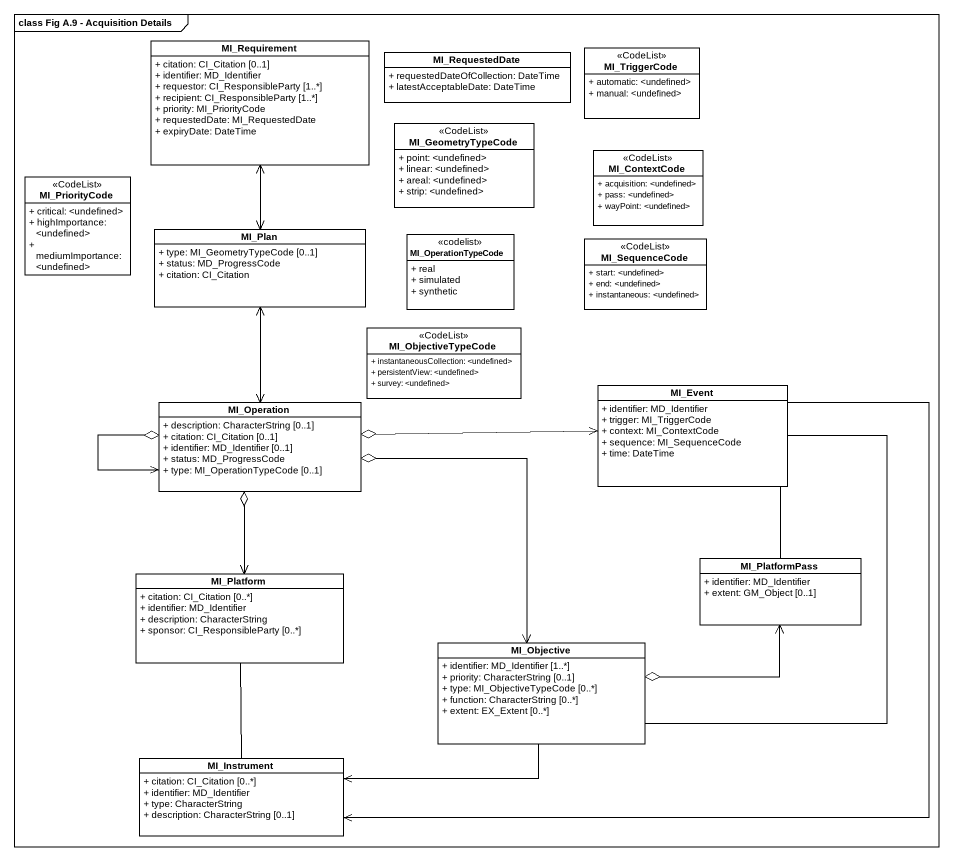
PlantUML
@startuml
mainframe class Fig A.9 - Acquisition Details
hide circle
hide empty members
skinparam classAttributeIconSize 0
class MI_Requirement {
  + citation: CI_Citation [0..1]
  + identifier: MD_Identifier
  + requestor: CI_ResponsibleParty [1..*]
  + recipient: CI_ResponsibleParty [1..*]
  + priority: MI_PriorityCode
  + requestedDate: MI_RequestedDate
  + expiryDate: DateTime
}
class MI_RequestedDate {
  + requestedDateOfCollection: DateTime
  + latestAcceptableDate: DateTime
}
class MI_TriggerCode <<CodeList>> {
  + automatic: <undefined>
  + manual: <undefined>
}
class MI_GeometryTypeCode <<CodeList>> {
  + point: <undefined>
  + linear: <undefined>
  + areal: <undefined>
  + strip: <undefined>
}
class MI_ContextCode <<CodeList>> {
  + acquisition: <undefined>
  + pass: <undefined>
  + wayPoint: <undefined>
}
class MI_PriorityCode <<CodeList>> {
  + critical: <undefined>
  + highImportance: <undefined>
  + mediumImportance: <undefined>
}
class MI_Plan {
  + type: MI_GeometryTypeCode [0..1]
  + status: MD_ProgressCode
  + citation: CI_Citation
}
class MI_OperationTypeCode <<codelist>> {
  + real
  + simulated
  + synthetic
}
class MI_SequenceCode <<CodeList>> {
  + start: <undefined>
  + end: <undefined>
  + instantaneous: <undefined>
}
class MI_ObjectiveTypeCode <<CodeList>> {
  + instantaneousCollection: <undefined>
  + persistentView: <undefined>
  + survey: <undefined>
}
class MI_Operation {
  + description: CharacterString [0..1]
  + citation: CI_Citation [0..1]
  + identifier: MD_Identifier [0..1]
  + status: MD_ProgressCode
  + type: MI_OperationTypeCode [0..1]
}
class MI_Event {
  + identifier: MD_Identifier
  + trigger: MI_TriggerCode
  + context: MI_ContextCode
  + sequence: MI_SequenceCode
  + time: DateTime
}
class MI_PlatformPass {
  + identifier: MD_Identifier
  + extent: GM_Object [0..1]
}
class MI_Platform {
  + citation: CI_Citation [0..*]
  + identifier: MD_Identifier
  + description: CharacterString
  + sponsor: CI_ResponsibleParty [0..*]
}
class MI_Objective {
  + identifier: MD_Identifier [1..*]
  + priority: CharacterString [0..1]
  + type: MI_ObjectiveTypeCode [0..*]
  + function: CharacterString [0..*]
  + extent: EX_Extent [0..*]
}
class MI_Instrument {
  + citation: CI_Citation [0..*]
  + identifier: MD_Identifier
  + type: CharacterString
  + description: CharacterString [0..1]
}
MI_Requirement <--> MI_Plan
MI_Plan <--> MI_Operation
MI_Operation o--> MI_Operation
MI_Operation o-right-> MI_Event
MI_Operation o--> MI_Platform
MI_Operation o--> MI_Objective
MI_Event -- MI_PlatformPass
MI_Event -- MI_Objective
MI_Event --> MI_Instrument
MI_Platform -- MI_Instrument
MI_Objective o-right-> MI_PlatformPass
MI_Objective -left-> MI_Instrument
@enduml
